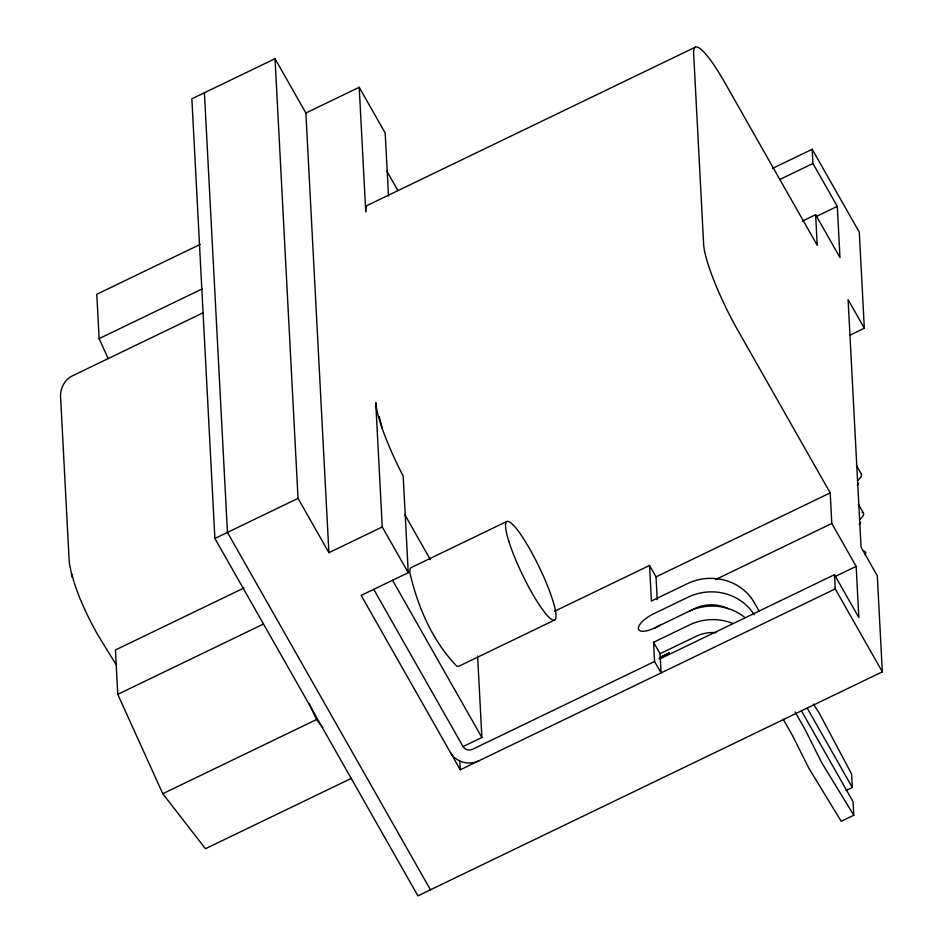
<?xml version="1.0" encoding="UTF-8"?>
<svg xmlns="http://www.w3.org/2000/svg" width="943" height="943" viewBox="0 0 943 943"><rect width="100%" height="100%" fill="white"/><g stroke="black" fill="none" stroke-linecap="round" stroke-linejoin="round"><path stroke-width="1.41" d="M857.729 485.032L858.531 483.346L857.234 485.456M859.78 524.013L860.57 522.339L859.285 524.449M659.923 658.886L834.484 574.688L835.227 588.915L460.255 769.794L361.169 595.398L408.248 572.696L403.18 476.074A70.678 11.87 64.2 0 1 375.727 402.449L382.257 526.948L328.907 552.681L305.874 113.019L275.014 58.702L191.865 98.815L214.898 538.465L417.926 895.85L882.33 671.829L877.296 575.784L861.053 547.199L848.087 299.626L864.318 328.211L849.773 335.236M305.874 113.019L359.224 87.286L385.204 133.034L388.504 195.979M200.187 244.402L96.799 294.275L99.121 338.631L108.127 358.505M695.38 47.15L367.581 205.279A70.678 11.87 64.2 0 0 365.743 211.786L359.224 87.286M99.121 338.631L202.509 288.758M202.945 312.876L71.986 376.057C63.806 380.182 59.727 389.754 60.67 398.641L69.275 562.735L72.198 577.328M772.612 168.349L812.194 149.265L859.285 232.178L864.318 328.211M779.873 179.441L812.937 163.493L812.194 149.265M802.399 221.086L815.624 214.709L839.977 257.592L837.301 206.376L812.937 163.493M816.096 216.595L837.301 206.376M214.898 538.465L298.047 498.352L275.014 58.702M244.013 587.961L115.435 649.975L117.757 694.343L162.774 793.711L205.468 848.724L351.267 778.399M117.757 694.343L263.568 624.007M506.886 521.42L411.183 567.592A54.777 9.206 64.2 0 0 409.84 572.59C417.584 606.361 432.401 641.063 456.718 666.064L458.852 666.23L554.555 620.07M162.774 793.711L316.53 719.544L322.765 727.572M554.59 611.253L649.55 565.446L656.045 576.88L657.236 599.642M656.045 576.88L830.194 492.871L737.615 329.909A70.678 11.87 64.2 0 1 703.643 244.272L693.647 53.61A70.678 11.87 64.2 0 1 724.648 82.336L817.227 245.298L815.624 214.709M715.431 579.603L831.797 523.471L830.194 492.871M653.57 642.277L660.065 653.711L661.078 672.925L654.572 661.491L653.57 642.277L689.651 624.867A49.472 45.276 -3 0 1 732.829 623.476M373.723 589.34L463.06 746.585L481.885 737.509L477.618 656.022M660.065 653.711L696.158 636.313A35.339 32.345 -3 0 1 715.973 632.682M660.112 657.283L669.4 652.804A35.339 12.954 -29.6 0 0 659.027 658.627M654.572 661.491L472.584 749.284A7.072 6.471 -3 0 1 463.06 746.585M834.968 576.574L856.161 566.354L831.797 523.471M846.048 790.529L852.319 787.511L851.612 773.991L818.984 712.66L813.373 704.15M801.432 710.845L853.073 801.739L853.78 815.247L841.227 821.306L809.035 768.521L792.568 735.658L783.244 719.238M116.178 664.697L100.854 639.884A53.008 8.9 64.2 0 1 74.273 582.762M853.78 815.247L821.589 762.463L805.122 729.611L795.079 711.918M856.362 465.217L861.43 474.14M858.401 504.199L863.47 513.122M834.484 574.688L858.849 617.571L856.161 566.354M835.227 588.915L882.33 671.829M759.186 611.288L754.164 602.447A49.472 45.276 -3 0 0 687.494 583.611L651.413 601.021L649.55 565.446M807.232 708.134L852.319 787.511M386.948 171.284L397.84 190.462M404.948 514.902L430.373 559.647M382.257 526.948L408.248 572.696M392.559 580.263L481.885 737.509M298.047 498.352L328.907 552.681M430.468 889.791L227.452 532.418L204.407 92.756M309.328 703.643L316.53 719.544M379.263 416.665L382.08 428.028M459.795 761.072L460.255 769.794M862.008 512.226A10.597 3.89 -29.6 0 1 859.592 519.452M864.059 551.207A10.597 3.89 -29.6 0 1 865.132 554.696M860.876 473.586A10.597 3.89 -29.6 0 1 857.552 480.47M479.079 760.718A21.206 19.402 -3 0 1 450.506 752.644M688.944 611.359A49.472 45.276 -3 0 1 744.168 616.946M654.43 628.498A17.669 6.471 -29.6 0 1 660.183 625.209M728.314 608.836A35.339 32.345 -3 0 0 694.696 608.565L654.43 628.003A17.669 6.471 -29.6 0 1 638.364 628.462A17.669 6.471 -29.6 0 1 653.688 613.775L688.201 597.131A49.472 45.276 -3 0 1 754.164 614.753M73.908 581.572A53.008 8.9 64.2 0 1 71.963 574.087M508.784 541.152A54.777 9.206 64.2 0 0 552.433 619.905A54.777 9.206 64.2 0 0 530.968 551.172A54.777 9.206 64.2 0 0 508.784 541.152"/></g></svg>
